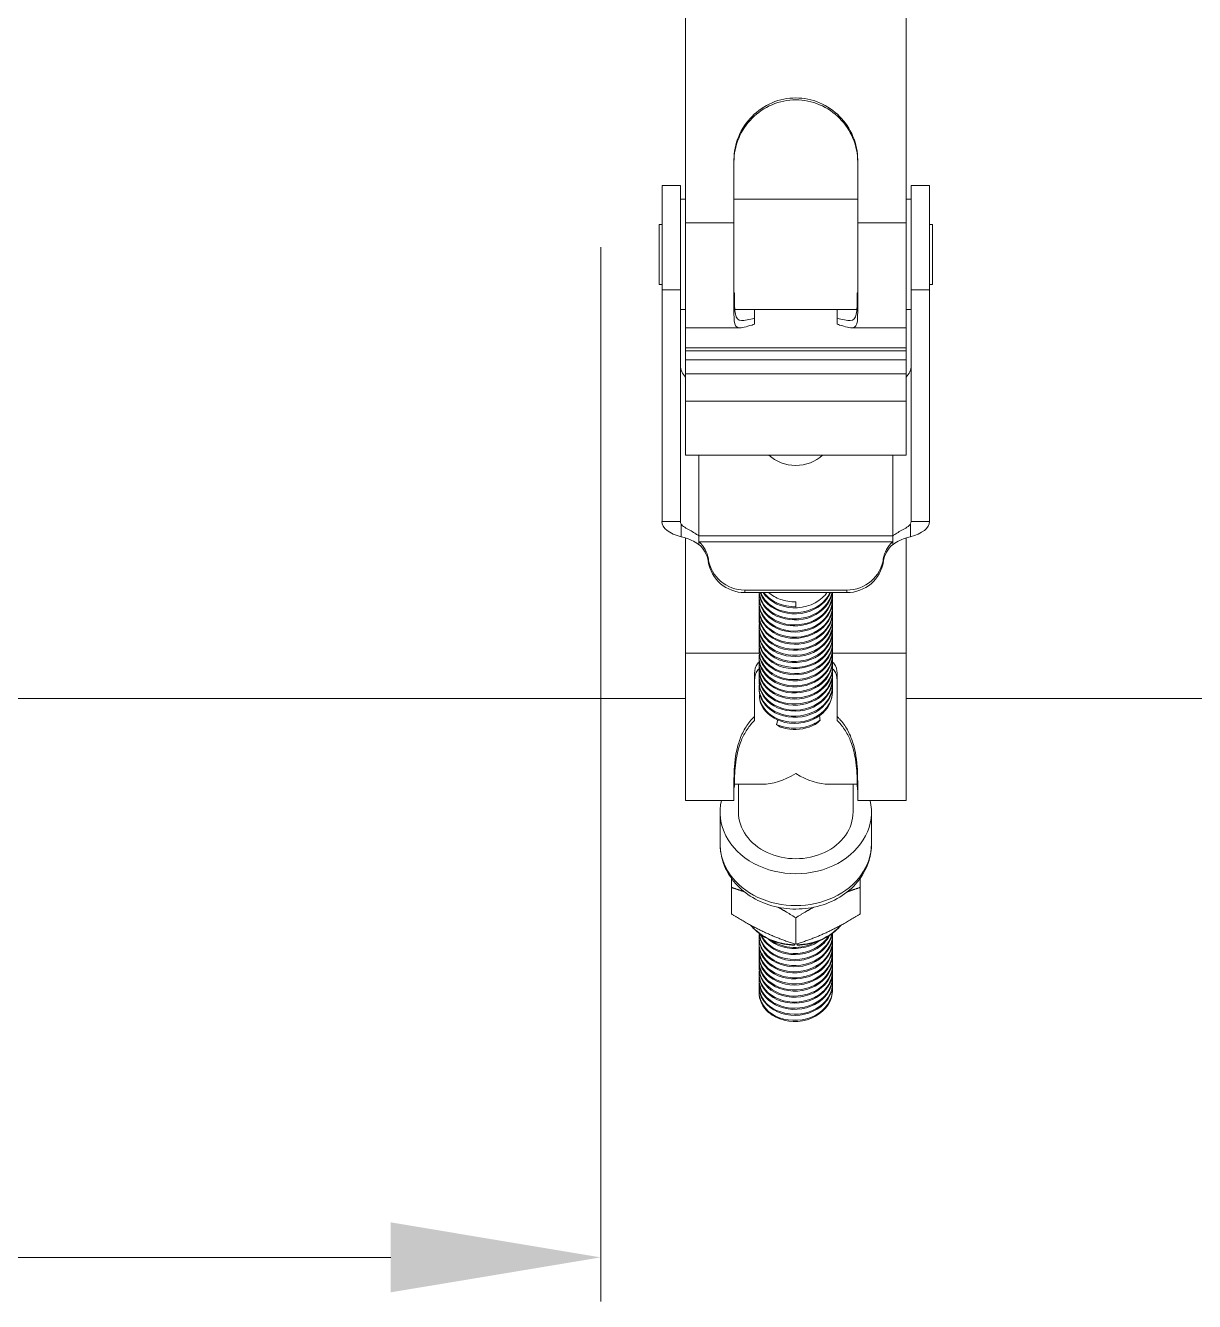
# Model space of a CAD drawing. Extents: x 0 to 216, y -4 to 280.
# Drawn here: x 52.08 to 65.33, y 126.32 to 140.78 of the extents above; entities that cross this region are included whole.
import ezdxf

# ---------------------------------------------------------------- set-up
doc = ezdxf.new("R2010")
doc.units = 0
doc.header["$LTSCALE"] = 10
doc.header["$MEASUREMENT"] = 0
for name, color, linetype, lineweight in [('CADdetails-1-ANNO', 41, 'CONTINUOUS', 5), ('CADdetails-3-FINE', 11, 'CONTINUOUS', 5), ('CADdetails-5-MEDIUM', 4, 'CONTINUOUS', 18)]:
    doc.layers.add(name, color=color, linetype=linetype, lineweight=lineweight)

msp = doc.modelspace()

# ---------------------------------------------------------------- linework, layer by layer
at = {"layer": 'CADdetails-1-ANNO'}
for p, q in [((58.597, 138.27), (58.597, 126.322)), ((56.217, 126.822), (44.809, 126.822))]:
    msp.add_line(p, q, dxfattribs=at)
msp.add_solid([(56.217, 127.219), (56.217, 126.426), (58.597, 126.822)], dxfattribs=at)
at = {"layer": 'CADdetails-3-FINE'}
for p, q in [((59.559, 138.548), (59.559, 141.115)), ((62.059, 141.115), (62.059, 138.548)), ((60.108, 138.548), (60.108, 139.262)), ((61.511, 139.262), (61.511, 138.548)), ((59.293, 138.97), (59.293, 137.787)), ((59.293, 138.97), (59.501, 138.97)), ((59.501, 137.787), (59.501, 138.97)), ((62.118, 138.97), (62.118, 137.787)), ((62.118, 138.97), (62.326, 138.97)), ((62.326, 137.787), (62.326, 138.97)), ((59.501, 138.815), (59.559, 138.815)), ((60.108, 138.815), (61.511, 138.815)), ((62.059, 138.815), (62.118, 138.815)), ((60.108, 138.548), (59.559, 138.548)), ((59.559, 138.548), (59.559, 137.357)), ((60.108, 138.548), (60.108, 137.654)), ((62.059, 138.548), (61.511, 138.548)), ((61.511, 137.654), (61.511, 138.548)), ((62.059, 137.357), (62.059, 138.548)), ((59.259, 137.85), (59.259, 138.53)), ((59.259, 138.53), (59.293, 138.53)), ((62.326, 138.53), (62.359, 138.53)), ((62.359, 137.85), (62.359, 138.53)), ((59.259, 137.85), (59.293, 137.85)), ((62.326, 137.85), (62.359, 137.85)), ((59.293, 137.787), (59.501, 137.787)), ((59.293, 135.162), (59.293, 137.787)), ((59.501, 137.787), (59.501, 135.162)), ((60.108, 137.754), (60.113, 137.754)), ((61.506, 137.754), (61.511, 137.754)), ((62.118, 137.787), (62.326, 137.787)), ((62.118, 135.162), (62.118, 137.787)), ((62.326, 137.787), (62.326, 135.162)), ((59.501, 137.565), (59.559, 137.565)), ((60.117, 137.565), (61.502, 137.565)), ((60.341, 137.467), (60.341, 137.565)), ((61.278, 137.565), (61.278, 137.467)), ((62.059, 137.565), (62.118, 137.565)), ((60.341, 137.398), (60.341, 137.467)), ((61.278, 137.467), (61.278, 137.398)), ((59.559, 137.357), (59.559, 137.132)), ((59.559, 137.357), (60.174, 137.357)), ((61.445, 137.357), (62.059, 137.357)), ((62.059, 137.132), (62.059, 137.357)), ((59.559, 137.132), (59.559, 137.097)), ((59.559, 137.132), (62.059, 137.132)), ((59.559, 136.993), (59.559, 137.097)), ((59.559, 137.097), (62.059, 137.097)), ((62.059, 137.097), (62.059, 137.132)), ((62.059, 137.097), (62.059, 136.993)), ((59.559, 136.837), (59.559, 136.993)), ((59.559, 136.993), (62.059, 136.993)), ((62.059, 136.993), (62.059, 136.837)), ((59.559, 136.527), (59.559, 136.837)), ((59.559, 136.837), (62.059, 136.837)), ((62.059, 136.837), (62.059, 136.527)), ((59.559, 136.527), (59.559, 135.915)), ((59.559, 136.527), (62.059, 136.527)), ((62.059, 135.915), (62.059, 136.527)), ((59.559, 135.915), (62.059, 135.915)), ((59.709, 135.915), (59.709, 135.001)), ((61.909, 135.001), (61.909, 135.915)), ((59.501, 135.162), (59.293, 135.162)), ((59.511, 134.989), (59.511, 135.132)), ((62.108, 134.989), (62.108, 135.132)), ((62.326, 135.162), (62.118, 135.162)), ((59.559, 134.975), (59.559, 133.669)), ((61.909, 135.001), (59.709, 135.001)), ((59.709, 135.001), (59.709, 134.902)), ((61.908, 134.931), (59.711, 134.931)), ((59.711, 134.931), (59.711, 134.901)), ((61.908, 134.901), (61.908, 134.931)), ((61.909, 134.902), (61.909, 135.001)), ((62.059, 133.669), (62.059, 134.975)), ((59.818, 134.74), (59.818, 134.71)), ((61.801, 134.71), (61.801, 134.74)), ((60.23, 134.356), (60.23, 134.386)), ((61.389, 134.386), (60.23, 134.386)), ((60.23, 134.356), (61.389, 134.356)), ((61.226, 134.347), (61.226, 134.334)), ((61.389, 134.386), (61.389, 134.356)), ((60.393, 134.312), (60.393, 134.3)), ((60.393, 134.243), (60.393, 134.231)), ((60.809, 134.253), (60.809, 134.197)), ((61.226, 134.278), (61.226, 134.265)), ((61.226, 134.209), (61.226, 134.196)), ((60.393, 134.175), (60.393, 134.162)), ((60.393, 134.106), (60.393, 134.093)), ((61.226, 134.14), (61.226, 134.127)), ((61.226, 134.071), (61.226, 134.058)), ((60.393, 134.037), (60.393, 134.024)), ((60.393, 133.968), (60.393, 133.955)), ((61.226, 134.002), (61.226, 133.989)), ((61.226, 133.933), (61.226, 133.92)), ((60.393, 133.899), (60.393, 133.886)), ((60.393, 133.83), (60.393, 133.817)), ((61.226, 133.864), (61.226, 133.851)), ((61.226, 133.795), (61.226, 133.782)), ((59.559, 133.669), (59.559, 132.002)), ((59.559, 133.669), (60.393, 133.669)), ((60.393, 133.761), (60.393, 133.748)), ((60.393, 133.692), (60.393, 133.679)), ((61.226, 133.726), (61.226, 133.714)), ((61.226, 133.669), (62.059, 133.669)), ((61.226, 133.657), (61.226, 133.645)), ((62.059, 132.002), (62.059, 133.669)), ((60.385, 133.485), (60.393, 133.485)), ((60.393, 133.623), (60.393, 133.61)), ((60.393, 133.554), (60.393, 133.541)), ((60.393, 133.485), (60.393, 133.472)), ((61.225, 133.485), (61.234, 133.485)), ((61.226, 133.588), (61.226, 133.576)), ((61.226, 133.519), (61.226, 133.507)), ((60.341, 133.442), (60.341, 132.953)), ((60.393, 133.416), (60.393, 133.403)), ((60.393, 133.347), (60.393, 133.334)), ((61.226, 133.45), (61.226, 133.438)), ((61.226, 133.382), (61.226, 133.369)), ((61.278, 132.953), (61.278, 133.442)), ((60.393, 133.278), (60.393, 133.265)), ((61.226, 133.313), (61.226, 133.3)), ((61.226, 133.244), (61.226, 133.231)), ((60.341, 132.907), (60.341, 132.953)), ((61.278, 132.953), (61.278, 132.907)), ((60.113, 132.185), (60.433, 132.185)), ((60.159, 131.87), (60.159, 132.185)), ((61.186, 132.185), (61.506, 132.185)), ((61.459, 131.87), (61.459, 132.185)), ((60.108, 132.114), (60.108, 132.002)), ((61.511, 132.002), (61.511, 132.114)), ((59.559, 132.002), (60.108, 132.002)), ((61.511, 132.002), (62.059, 132.002)), ((59.951, 131.508), (59.951, 131.87)), ((61.668, 131.508), (61.668, 131.87)), ((60.081, 130.714), (60.081, 131.014)), ((61.538, 130.714), (61.538, 131.014)), ((60.809, 130.671), (60.809, 130.371)), ((60.393, 130.451), (60.393, 130.438)), ((61.226, 130.485), (61.226, 130.473)), ((60.393, 130.382), (60.393, 130.369)), ((60.393, 130.313), (60.393, 130.3)), ((60.793, 130.366), (60.793, 130.376)), ((60.793, 130.36), (60.793, 130.366)), ((60.826, 130.376), (60.826, 130.366)), ((60.826, 130.366), (60.826, 130.36)), ((61.226, 130.416), (61.226, 130.404)), ((61.226, 130.347), (61.226, 130.335)), ((60.393, 130.244), (60.393, 130.231)), ((60.393, 130.175), (60.393, 130.162)), ((61.226, 130.278), (61.226, 130.266)), ((61.226, 130.21), (61.226, 130.197)), ((60.393, 130.106), (60.393, 130.093)), ((60.393, 130.037), (60.393, 130.024)), ((61.226, 130.141), (61.226, 130.128)), ((61.226, 130.072), (61.226, 130.059)), ((60.393, 129.968), (60.393, 129.955)), ((60.393, 129.899), (60.393, 129.886)), ((61.226, 130.003), (61.226, 129.99)), ((61.226, 129.934), (61.226, 129.921)), ((61.226, 129.865), (61.226, 129.852)), ((60.393, 129.83), (60.393, 129.826))]:
    msp.add_line(p, q, dxfattribs=at)
for centre, major_axis, ratio, start_param, end_param in [((60.809, 137.653), (0, -0.827), 0.848049, 4.590081, 4.711315), ((60.809, 137.653), (0, -0.827), 0.848049, 1.57187, 1.693104), ((60.809, 137.654), (0.702, 0), 0.451237, 3.141593, 3.142667), ((60.809, 137.654), (0.702, 0), 0.451237, 6.282111, 6.283185), ((59.709, 136.93), (-0.208, 0), 0.905755, 0, 0.766994), ((61.909, 136.93), (-0.208, 0), 0.905755, 2.374599, 3.141593), ((60.809, 136.168), (-0.417, 0), 0.888542, 0.75292, 2.388672), ((59.709, 135.162), (-0.417, 0), 0.47219, 0, 1.074696), ((59.709, 135.162), (-0.208, 0), 0.47219, 0, 0.311092), ((61.909, 135.162), (0.208, 0), 0.47219, 5.972094, 6.283185), ((61.909, 135.162), (0.417, 0), 0.47219, 5.20849, 6.283185), ((59.511, 134.696), (0.31, 0), 0.989835, 0.142686, 0.870732), ((62.108, 134.696), (-0.31, 0), 0.989835, 5.412454, 6.1405), ((59.511, 134.666), (0.31, 0), 0.989835, 0.142686, 0.870732), ((62.108, 134.666), (-0.31, 0), 0.989835, 5.412454, 6.1405), ((60.23, 134.798), (-0.417, 0), 0.989835, 0.142686, 1.570796), ((60.23, 134.769), (-0.417, 0), 0.989835, 0.142686, 1.570796), ((61.389, 134.798), (0.417, 0), 0.989835, 4.712389, 6.1405), ((61.389, 134.769), (0.417, 0), 0.989835, 4.712389, 6.1405), ((60.809, 132.835), (-0.578, -0.578), 0.516176, 0.476505, 1.094292), ((60.809, 132.835), (0.578, -0.578), 0.516176, 5.188894, 5.806681), ((60.809, 132.114), (-0.702, 0), 0.515922, 6.160877, 6.282111), ((60.809, 132.114), (-0.702, 0), 0.515922, 3.142667, 3.263901), ((60.809, 131.87), (-0.858, 0), 0.815162, 6.093311, 9.614652), ((60.809, 131.87), (-0.65, 0), 0.815162, 0, 3.141593), ((60.809, 131.508), (-0.858, 0), 0.815162, 0, 3.141593), ((60.809, 130.864), (-0.611, 0), 0.815162, 0.600049, 1.543495), ((60.809, 130.864), (-0.611, 0), 0.815162, 1.598098, 2.541544), ((60.809, 129.826), (-0.417, 0), 0.815162, 0, 0.741416)]:
    msp.add_ellipse(centre, major_axis=major_axis, ratio=ratio, start_param=start_param, end_param=end_param, dxfattribs=at)
for points, knots in [([(60.108, 139.262), (60.108, 139.348), (60.126, 139.441), (60.197, 139.612), (60.251, 139.691), (60.376, 139.817), (60.454, 139.872), (60.627, 139.945), (60.721, 139.963), (60.809, 139.963), (60.898, 139.963), (60.992, 139.945), (61.165, 139.872), (61.243, 139.817), (61.368, 139.691), (61.422, 139.612), (61.493, 139.441), (61.511, 139.348), (61.511, 139.262)], [2.42315, 2.42315, 2.42315, 2.42315, 2.625662, 2.625662, 2.828174, 2.828174, 3.030199, 3.030199, 3.232224, 3.232224, 3.232224, 3.434249, 3.434249, 3.636273, 3.636273, 3.838785, 3.838785, 4.041298, 4.041298, 4.041298, 4.041298]), ([(61.511, 139.24), (61.511, 139.326), (61.493, 139.419), (61.422, 139.591), (61.368, 139.67), (61.243, 139.795), (61.165, 139.85), (60.992, 139.923), (60.898, 139.941), (60.809, 139.941), (60.721, 139.941), (60.627, 139.923), (60.454, 139.85), (60.376, 139.795), (60.251, 139.67), (60.197, 139.591), (60.126, 139.419), (60.108, 139.326), (60.108, 139.24)], [-0.808914, -0.808914, -0.808914, -0.808914, -0.606453, -0.606453, -0.403991, -0.403991, -0.201996, -0.201996, 0, 0, 0, 0.201996, 0.201996, 0.403991, 0.403991, 0.606453, 0.606453, 0.808914, 0.808914, 0.808914, 0.808914]), ([(60.113, 137.754), (60.113, 137.738), (60.113, 137.723), (60.113, 137.628), (60.114, 137.559), (60.134, 137.466), (60.154, 137.443), (60.209, 137.439), (60.231, 137.441), (60.283, 137.452), (60.311, 137.459), (60.341, 137.467)], [-2.1409178, -2.1409178, -2.1409178, -2.1409178, -2.096854, -2.096854, -1.8598421, -1.8598421, -1.6228302, -1.6228302, -1.5211002, -1.5211002, -1.4270191, -1.4270191, -1.4270191, -1.4270191]), ([(61.278, 137.467), (61.308, 137.459), (61.336, 137.452), (61.388, 137.441), (61.41, 137.439), (61.465, 137.443), (61.485, 137.466), (61.505, 137.559), (61.506, 137.628), (61.506, 137.708), (61.506, 137.723), (61.506, 137.738), (61.506, 137.754)], [-0.669835, -0.669835, -0.669835, -0.669835, -0.5757538, -0.5757538, -0.4740238, -0.4740238, -0.2370119, -0.2370119, 0, 0, 0, 0.0440638, 0.0440638, 0.0440638, 0.0440638]), ([(60.341, 137.398), (60.332, 137.395), (60.322, 137.392), (60.281, 137.38), (60.25, 137.37), (60.2, 137.358), (60.18, 137.356), (60.13, 137.36), (60.117, 137.387), (60.107, 137.49), (60.108, 137.567), (60.108, 137.654)], [-0.7702049, -0.7702049, -0.7702049, -0.7702049, -0.7400241, -0.7400241, -0.6310633, -0.6310633, -0.5221024, -0.5221024, -0.2610512, -0.2610512, 0, 0, 0, 0]), ([(61.511, 137.654), (61.511, 137.567), (61.512, 137.49), (61.502, 137.387), (61.489, 137.36), (61.439, 137.356), (61.419, 137.358), (61.369, 137.37), (61.338, 137.38), (61.297, 137.392), (61.287, 137.395), (61.278, 137.398)], [-2.2971873, -2.2971873, -2.2971873, -2.2971873, -2.0361361, -2.0361361, -1.7750849, -1.7750849, -1.6661241, -1.6661241, -1.5571632, -1.5571632, -1.5269824, -1.5269824, -1.5269824, -1.5269824]), ([(59.511, 135.132), (59.513, 135.129), (59.515, 135.127), (59.528, 135.112), (59.545, 135.1), (59.58, 135.078), (59.603, 135.066), (59.64, 135.045), (59.659, 135.034), (59.688, 135.015), (59.699, 135.008), (59.709, 135.001)], [0.0476599, 0.0476599, 0.0476599, 0.0476599, 0.0607163, 0.0607163, 0.1214326, 0.1214326, 0.1745307, 0.1745307, 0.2205418, 0.2205418, 0.2492955, 0.2492955, 0.2492955, 0.2492955]), ([(61.909, 135.001), (61.92, 135.008), (61.931, 135.015), (61.96, 135.034), (61.979, 135.045), (62.016, 135.066), (62.039, 135.078), (62.074, 135.1), (62.091, 135.112), (62.104, 135.127), (62.106, 135.129), (62.108, 135.132)], [0.6533186, 0.6533186, 0.6533186, 0.6533186, 0.6820722, 0.6820722, 0.7280834, 0.7280834, 0.7811815, 0.7811815, 0.8418978, 0.8418978, 0.8549542, 0.8549542, 0.8549542, 0.8549542]), ([(59.709, 134.902), (59.709, 134.903), (59.708, 134.903), (59.683, 134.921), (59.656, 134.936), (59.603, 134.961), (59.572, 134.972), (59.532, 134.984), (59.521, 134.987), (59.511, 134.989)], [0.8994188, 0.8994188, 0.8994188, 0.8994188, 0.9015401, 0.9015401, 0.9671188, 0.9671188, 1.0365069, 1.0365069, 1.0613223, 1.0613223, 1.0613223, 1.0613223]), ([(62.108, 134.989), (62.098, 134.987), (62.087, 134.984), (62.047, 134.972), (62.016, 134.961), (61.963, 134.936), (61.936, 134.921), (61.911, 134.903), (61.91, 134.903), (61.909, 134.902)], [0.3430627, 0.3430627, 0.3430627, 0.3430627, 0.3678781, 0.3678781, 0.4372662, 0.4372662, 0.502845, 0.502845, 0.5049663, 0.5049663, 0.5049663, 0.5049663]), ([(61.226, 134.356), (61.229, 134.241), (61.16, 134.125), (61.048, 134.058), (60.932, 133.988), (60.775, 133.972), (60.646, 134.013), (60.516, 134.054), (60.419, 134.152), (60.398, 134.262), (60.393, 134.288), (60.392, 134.314), (60.395, 134.34)], [-422.570809, -422.570809, -422.570809, -422.570809, -421.582144, -421.582144, -421.582144, -420.569556, -420.569556, -420.569556, -419.55705, -419.55705, -419.55705, -419.317074, -419.317074, -419.317074, -419.317074]), ([(61.22, 134.356), (61.196, 134.241), (61.1, 134.138), (60.973, 134.091), (60.843, 134.042), (60.686, 134.052), (60.571, 134.114), (60.47, 134.168), (60.404, 134.26), (60.394, 134.356)], [-428.65652, -428.65652, -428.65652, -428.65652, -427.659403, -427.659403, -427.659403, -426.646319, -426.646319, -426.646319, -425.762412, -425.762412, -425.762412, -425.762412]), ([(60.394, 134.356), (60.398, 134.277), (60.439, 134.198), (60.51, 134.141), (60.607, 134.063), (60.757, 134.029), (60.894, 134.055), (61.03, 134.082), (61.149, 134.168), (61.199, 134.278), (61.21, 134.304), (61.218, 134.33), (61.222, 134.356)], [419.440233, 419.440233, 419.440233, 419.440233, 420.170665, 420.170665, 420.170665, 421.176409, 421.176409, 421.176409, 422.181199, 422.181199, 422.181199, 422.41024, 422.41024, 422.41024, 422.41024]), ([(60.407, 134.356), (60.418, 134.322), (60.436, 134.288), (60.46, 134.259), (60.537, 134.166), (60.677, 134.109), (60.818, 134.115), (60.959, 134.122), (61.095, 134.19), (61.167, 134.292), (61.182, 134.312), (61.193, 134.334), (61.202, 134.356)], [425.935895, 425.935895, 425.935895, 425.935895, 426.262904, 426.262904, 426.262904, 427.277401, 427.277401, 427.277401, 428.289226, 428.289226, 428.289226, 428.491038, 428.491038, 428.491038, 428.491038]), ([(61.197, 134.356), (61.146, 134.248), (61.028, 134.163), (60.892, 134.137), (60.754, 134.11), (60.603, 134.146), (60.507, 134.225), (60.462, 134.262), (60.43, 134.308), (60.411, 134.356)], [-434.735375, -434.735375, -434.735375, -434.735375, -433.739662, -433.739662, -433.739662, -432.726075, -432.726075, -432.726075, -432.259526, -432.259526, -432.259526, -432.259526]), ([(60.439, 134.356), (60.496, 134.271), (60.603, 134.206), (60.724, 134.189), (60.862, 134.169), (61.013, 134.211), (61.11, 134.297), (61.13, 134.315), (61.148, 134.335), (61.163, 134.356)], [432.444505, 432.444505, 432.444505, 432.444505, 433.333003, 433.333003, 433.333003, 434.345945, 434.345945, 434.345945, 434.556641, 434.556641, 434.556641, 434.556641]), ([(60.809, 134.197), (60.669, 134.193), (60.53, 134.252), (60.456, 134.346), (60.453, 134.349), (60.45, 134.353), (60.448, 134.356)], [-439.822972, -439.822972, -439.822972, -439.822972, -438.808873, -438.808873, -438.808873, -438.772201, -438.772201, -438.772201, -438.772201]), ([(60.501, 134.357), (60.538, 134.324), (60.583, 134.298), (60.634, 134.28), (60.689, 134.261), (60.749, 134.251), (60.809, 134.253)], [438.9852243, 438.9852243, 438.9852243, 438.9852243, 439.3885531, 439.3885531, 439.3885531, 439.8229715, 439.8229715, 439.8229715, 439.8229715]), ([(61.224, 134.237), (61.23, 134.165), (61.211, 134.091), (61.167, 134.028), (61.094, 133.926), (60.957, 133.858), (60.817, 133.852), (60.676, 133.847), (60.537, 133.903), (60.46, 133.996), (60.41, 134.056), (60.388, 134.13), (60.395, 134.203)], [-410.058013, -410.058013, -410.058013, -410.058013, -409.436436, -409.436436, -409.436436, -408.424815, -408.424815, -408.424815, -407.413273, -407.413273, -407.413273, -406.750704, -406.750704, -406.750704, -406.750704]), ([(61.224, 134.306), (61.233, 134.209), (61.193, 134.109), (61.113, 134.037), (61.017, 133.95), (60.867, 133.907), (60.729, 133.925), (60.591, 133.944), (60.47, 134.023), (60.42, 134.126), (60.398, 134.172), (60.39, 134.222), (60.395, 134.271)], [-416.341198, -416.341198, -416.341198, -416.341198, -415.507838, -415.507838, -415.507838, -414.495737, -414.495737, -414.495737, -413.483717, -413.483717, -413.483717, -413.033889, -413.033889, -413.033889, -413.033889]), ([(60.393, 134.3), (60.393, 134.191), (60.467, 134.084), (60.582, 134.026), (60.7, 133.967), (60.858, 133.962), (60.985, 134.014), (61.113, 134.066), (61.206, 134.173), (61.223, 134.291), (61.225, 134.305), (61.226, 134.32), (61.226, 134.334)], [413.119434, 413.119434, 413.119434, 413.119434, 414.113111, 414.113111, 414.113111, 415.125727, 415.125727, 415.125727, 416.137059, 416.137059, 416.137059, 416.261027, 416.261027, 416.261027, 416.261027]), ([(60.393, 134.231), (60.393, 134.215), (60.394, 134.199), (60.397, 134.183), (60.418, 134.072), (60.516, 133.972), (60.647, 133.931), (60.778, 133.889), (60.937, 133.908), (61.052, 133.979), (61.159, 134.045), (61.225, 134.154), (61.226, 134.265)], [406.836249, 406.836249, 406.836249, 406.836249, 406.980875, 406.980875, 406.980875, 408.007191, 408.007191, 408.007191, 409.02874, 409.02874, 409.02874, 409.977841, 409.977841, 409.977841, 409.977841]), ([(61.224, 134.168), (61.229, 134.121), (61.222, 134.073), (61.204, 134.027), (61.159, 133.915), (61.042, 133.825), (60.906, 133.795), (60.769, 133.765), (60.617, 133.796), (60.517, 133.872), (60.43, 133.939), (60.385, 134.038), (60.395, 134.134)], [-403.774828, -403.774828, -403.774828, -403.774828, -403.367892, -403.367892, -403.367892, -402.356742, -402.356742, -402.356742, -401.34567, -401.34567, -401.34567, -400.467518, -400.467518, -400.467518, -400.467518]), ([(61.224, 134.099), (61.227, 134.077), (61.227, 134.055), (61.224, 134.033), (61.208, 133.915), (61.117, 133.807), (60.991, 133.753), (60.865, 133.7), (60.707, 133.703), (60.588, 133.76), (60.469, 133.817), (60.393, 133.926), (60.393, 134.036), (60.393, 134.046), (60.393, 134.055), (60.394, 134.065)], [-397.491643, -397.491643, -397.491643, -397.491643, -397.302157, -397.302157, -397.302157, -396.291471, -396.291471, -396.291471, -395.280861, -395.280861, -395.280861, -394.270328, -394.270328, -394.270328, -394.184333, -394.184333, -394.184333, -394.184333]), ([(60.393, 134.024), (60.394, 133.93), (60.447, 133.837), (60.537, 133.776), (60.643, 133.705), (60.798, 133.682), (60.932, 133.72), (61.067, 133.757), (61.176, 133.854), (61.212, 133.968), (61.221, 133.998), (61.226, 134.028), (61.226, 134.058)], [387.986693, 387.986693, 387.986693, 387.986693, 388.844332, 388.844332, 388.844332, 389.856663, 389.856663, 389.856663, 390.868353, 390.868353, 390.868353, 391.128285, 391.128285, 391.128285, 391.128285]), ([(60.394, 134.162), (60.394, 134.118), (60.404, 134.074), (60.426, 134.034), (60.48, 133.933), (60.603, 133.857), (60.741, 133.842), (60.879, 133.827), (61.026, 133.873), (61.12, 133.961), (61.187, 134.026), (61.225, 134.111), (61.225, 134.196)], [400.553063, 400.553063, 400.553063, 400.553063, 400.952962, 400.952962, 400.952962, 401.958495, 401.958495, 401.958495, 402.963551, 402.963551, 402.963551, 403.694656, 403.694656, 403.694656, 403.694656]), ([(60.394, 134.093), (60.394, 134.023), (60.422, 133.953), (60.475, 133.897), (60.559, 133.809), (60.702, 133.76), (60.842, 133.772), (60.981, 133.785), (61.113, 133.859), (61.178, 133.963), (61.209, 134.014), (61.225, 134.071), (61.225, 134.127)], [394.269878, 394.269878, 394.269878, 394.269878, 394.908963, 394.908963, 394.908963, 395.917649, 395.917649, 395.917649, 396.925775, 396.925775, 396.925775, 397.411471, 397.411471, 397.411471, 397.411471]), ([(61.224, 133.961), (61.232, 133.873), (61.2, 133.783), (61.135, 133.713), (61.047, 133.62), (60.901, 133.568), (60.762, 133.577), (60.622, 133.587), (60.494, 133.658), (60.434, 133.757), (60.402, 133.809), (60.389, 133.869), (60.395, 133.927)], [-384.925272, -384.925272, -384.925272, -384.925272, -384.169143, -384.169143, -384.169143, -383.159434, -383.159434, -383.159434, -382.149799, -382.149799, -382.149799, -381.617963, -381.617963, -381.617963, -381.617963]), ([(61.225, 134.03), (61.235, 133.916), (61.175, 133.799), (61.069, 133.726), (60.959, 133.652), (60.803, 133.627), (60.671, 133.661), (60.539, 133.695), (60.434, 133.787), (60.403, 133.895), (60.394, 133.928), (60.391, 133.962), (60.395, 133.996)], [-391.208457, -391.208457, -391.208457, -391.208457, -390.228953, -390.228953, -390.228953, -389.218798, -389.218798, -389.218798, -388.208718, -388.208718, -388.208718, -387.901148, -387.901148, -387.901148, -387.901148]), ([(60.393, 133.955), (60.393, 133.951), (60.393, 133.947), (60.393, 133.943), (60.398, 133.832), (60.48, 133.725), (60.603, 133.671), (60.726, 133.618), (60.885, 133.62), (61.009, 133.679), (61.133, 133.738), (61.217, 133.851), (61.225, 133.969), (61.226, 133.976), (61.226, 133.983), (61.226, 133.989)], [381.703507, 381.703507, 381.703507, 381.703507, 381.738804, 381.738804, 381.738804, 382.756039, 382.756039, 382.756039, 383.77253, 383.77253, 383.77253, 384.788291, 384.788291, 384.788291, 384.8451, 384.8451, 384.8451, 384.8451]), ([(60.393, 133.886), (60.393, 133.864), (60.396, 133.842), (60.401, 133.821), (60.429, 133.711), (60.533, 133.616), (60.667, 133.58), (60.8, 133.544), (60.957, 133.569), (61.069, 133.644), (61.166, 133.711), (61.225, 133.815), (61.226, 133.92)], [375.420322, 375.420322, 375.420322, 375.420322, 375.618917, 375.618917, 375.618917, 376.640936, 376.640936, 376.640936, 377.66212, 377.66212, 377.66212, 378.561915, 378.561915, 378.561915, 378.561915]), ([(61.224, 133.823), (61.228, 133.788), (61.225, 133.753), (61.216, 133.718), (61.185, 133.603), (61.081, 133.503), (60.949, 133.462), (60.817, 133.42), (60.661, 133.437), (60.551, 133.504), (60.444, 133.57), (60.383, 133.681), (60.394, 133.789)], [-372.358901, -372.358901, -372.358901, -372.358901, -372.057455, -372.057455, -372.057455, -371.048617, -371.048617, -371.048617, -370.039849, -370.039849, -370.039849, -369.051592, -369.051592, -369.051592, -369.051592]), ([(61.224, 133.892), (61.23, 133.831), (61.217, 133.768), (61.185, 133.712), (61.124, 133.605), (60.995, 133.527), (60.856, 133.511), (60.717, 133.494), (60.571, 133.54), (60.484, 133.625), (60.418, 133.69), (60.387, 133.775), (60.395, 133.858)], [-378.642087, -378.642087, -378.642087, -378.642087, -378.111992, -378.111992, -378.111992, -377.102722, -377.102722, -377.102722, -376.093525, -376.093525, -376.093525, -375.334777, -375.334777, -375.334777, -375.334777]), ([(60.394, 133.817), (60.393, 133.777), (60.402, 133.738), (60.42, 133.701), (60.469, 133.598), (60.588, 133.519), (60.724, 133.499), (60.861, 133.48), (61.01, 133.521), (61.108, 133.606), (61.183, 133.671), (61.225, 133.761), (61.226, 133.852)], [369.137137, 369.137137, 369.137137, 369.137137, 369.498059, 369.498059, 369.498059, 370.501893, 370.501893, 370.501893, 371.505511, 371.505511, 371.505511, 372.278729, 372.278729, 372.278729, 372.278729]), ([(60.394, 133.748), (60.394, 133.681), (60.42, 133.613), (60.47, 133.558), (60.55, 133.469), (60.691, 133.417), (60.831, 133.427), (60.97, 133.436), (61.103, 133.507), (61.172, 133.61), (61.207, 133.662), (61.225, 133.722), (61.225, 133.782)], [362.853951, 362.853951, 362.853951, 362.853951, 363.470321, 363.470321, 363.470321, 364.475524, 364.475524, 364.475524, 365.48049, 365.48049, 365.48049, 365.995544, 365.995544, 365.995544, 365.995544]), ([(61.225, 133.685), (61.233, 133.587), (61.191, 133.486), (61.11, 133.414), (61.013, 133.328), (60.863, 133.286), (60.726, 133.305), (60.589, 133.324), (60.469, 133.404), (60.42, 133.507), (60.398, 133.552), (60.39, 133.602), (60.395, 133.651)], [-359.792531, -359.792531, -359.792531, -359.792531, -358.948036, -358.948036, -358.948036, -357.940105, -357.940105, -357.940105, -356.932242, -356.932242, -356.932242, -356.485221, -356.485221, -356.485221, -356.485221]), ([(61.225, 133.754), (61.226, 133.746), (61.226, 133.738), (61.226, 133.73), (61.228, 133.612), (61.153, 133.495), (61.035, 133.43), (60.917, 133.364), (60.76, 133.352), (60.634, 133.396), (60.507, 133.441), (60.414, 133.541), (60.396, 133.65), (60.392, 133.673), (60.392, 133.697), (60.395, 133.72)], [-366.075716, -366.075716, -366.075716, -366.075716, -366.005485, -366.005485, -366.005485, -364.99707, -364.99707, -364.99707, -363.988724, -363.988724, -363.988724, -362.980448, -362.980448, -362.980448, -362.768407, -362.768407, -362.768407, -362.768407]), ([(60.393, 133.679), (60.394, 133.585), (60.448, 133.491), (60.539, 133.43), (60.645, 133.36), (60.799, 133.338), (60.932, 133.375), (61.066, 133.412), (61.175, 133.508), (61.212, 133.622), (61.221, 133.652), (61.226, 133.682), (61.226, 133.713)], [356.570766, 356.570766, 356.570766, 356.570766, 357.433959, 357.433959, 357.433959, 358.440649, 358.440649, 358.440649, 359.447082, 359.447082, 359.447082, 359.712359, 359.712359, 359.712359, 359.712359]), ([(60.393, 133.61), (60.393, 133.6), (60.393, 133.59), (60.395, 133.58), (60.407, 133.47), (60.496, 133.367), (60.621, 133.319), (60.746, 133.271), (60.903, 133.279), (61.023, 133.342), (61.143, 133.404), (61.223, 133.518), (61.226, 133.636), (61.226, 133.639), (61.226, 133.642), (61.226, 133.645)], [350.287581, 350.287581, 350.287581, 350.287581, 350.379672, 350.379672, 350.379672, 351.38825, 351.38825, 351.38825, 352.396548, 352.396548, 352.396548, 353.40457, 353.40457, 353.40457, 353.429174, 353.429174, 353.429174, 353.429174]), ([(60.341, 133.442), (60.341, 133.482), (60.352, 133.52), (60.381, 133.557), (60.387, 133.563), (60.393, 133.569)], [0.6224465, 0.6224465, 0.6224465, 0.6224465, 0.7577351, 0.7577351, 0.7890202, 0.7890202, 0.7890202, 0.7890202]), ([(60.393, 133.493), (60.386, 133.487), (60.38, 133.481), (60.352, 133.443), (60.341, 133.404), (60.341, 133.362)], [1.6215364, 1.6215364, 1.6215364, 1.6215364, 1.6530837, 1.6530837, 1.7885935, 1.7885935, 1.7885935, 1.7885935]), ([(61.224, 133.547), (61.228, 133.504), (61.224, 133.461), (61.209, 133.42), (61.169, 133.307), (61.057, 133.213), (60.923, 133.178), (60.788, 133.144), (60.635, 133.169), (60.531, 133.242), (60.436, 133.308), (60.384, 133.412), (60.394, 133.513)], [-347.22616, -347.22616, -347.22616, -347.22616, -346.857324, -346.857324, -346.857324, -345.850198, -345.850198, -345.850198, -344.843139, -344.843139, -344.843139, -343.918851, -343.918851, -343.918851, -343.918851]), ([(61.224, 133.616), (61.23, 133.546), (61.212, 133.473), (61.169, 133.412), (61.099, 133.309), (60.964, 133.24), (60.824, 133.232), (60.684, 133.224), (60.544, 133.278), (60.465, 133.369), (60.412, 133.431), (60.388, 133.507), (60.395, 133.582)], [-353.509345, -353.509345, -353.509345, -353.509345, -352.901469, -352.901469, -352.901469, -351.893945, -351.893945, -351.893945, -350.886487, -350.886487, -350.886487, -350.202036, -350.202036, -350.202036, -350.202036]), ([(61.225, 133.479), (61.226, 133.464), (61.227, 133.449), (61.226, 133.434), (61.219, 133.316), (61.137, 133.204), (61.015, 133.144), (60.894, 133.084), (60.737, 133.078), (60.613, 133.128), (60.49, 133.178), (60.404, 133.282), (60.394, 133.392), (60.392, 133.409), (60.393, 133.427), (60.395, 133.444)], [-340.942975, -340.942975, -340.942975, -340.942975, -340.815554, -340.815554, -340.815554, -339.80882, -339.80882, -339.80882, -338.80215, -338.80215, -338.80215, -337.795545, -337.795545, -337.795545, -337.635665, -337.635665, -337.635665, -337.635665]), ([(60.394, 133.541), (60.393, 133.506), (60.4, 133.472), (60.414, 133.439), (60.458, 133.334), (60.573, 133.25), (60.709, 133.226), (60.846, 133.202), (60.998, 133.239), (61.099, 133.322), (61.179, 133.388), (61.225, 133.482), (61.226, 133.576)], [344.004396, 344.004396, 344.004396, 344.004396, 344.322132, 344.322132, 344.322132, 345.332462, 345.332462, 345.332462, 346.342492, 346.342492, 346.342492, 347.145988, 347.145988, 347.145988, 347.145988]), ([(60.394, 133.472), (60.394, 133.414), (60.413, 133.356), (60.451, 133.306), (60.522, 133.211), (60.658, 133.149), (60.799, 133.15), (60.939, 133.15), (61.079, 133.213), (61.157, 133.313), (61.202, 133.37), (61.225, 133.438), (61.225, 133.507)], [337.72121, 337.72121, 337.72121, 337.72121, 338.253642, 338.253642, 338.253642, 339.26585, 339.26585, 339.26585, 340.277736, 340.277736, 340.277736, 340.862803, 340.862803, 340.862803, 340.862803]), ([(61.226, 133.569), (61.233, 133.563), (61.238, 133.557), (61.267, 133.52), (61.278, 133.482), (61.278, 133.442)], [1.5426738, 1.5426738, 1.5426738, 1.5426738, 1.5733305, 1.5733305, 1.708619, 1.708619, 1.708619, 1.708619]), ([(61.278, 133.362), (61.278, 133.404), (61.267, 133.444), (61.238, 133.481), (61.232, 133.488), (61.226, 133.494)], [0.6997346, 0.6997346, 0.6997346, 0.6997346, 0.8370047, 0.8370047, 0.8671719, 0.8671719, 0.8671719, 0.8671719]), ([(61.224, 133.341), (61.231, 133.266), (61.21, 133.189), (61.162, 133.125), (61.087, 133.025), (60.95, 132.96), (60.81, 132.956), (60.67, 132.952), (60.533, 133.01), (60.458, 133.102), (60.409, 133.162), (60.388, 133.235), (60.395, 133.306)], [-328.376604, -328.376604, -328.376604, -328.376604, -327.732984, -327.732984, -327.732984, -326.727072, -326.727072, -326.727072, -325.721223, -325.721223, -325.721223, -325.069295, -325.069295, -325.069295, -325.069295]), ([(61.225, 133.41), (61.234, 133.306), (61.186, 133.199), (61.097, 133.127), (60.996, 133.044), (60.844, 133.008), (60.708, 133.032), (60.573, 133.056), (60.458, 133.139), (60.414, 133.244), (60.396, 133.286), (60.39, 133.331), (60.395, 133.375)], [-334.659789, -334.659789, -334.659789, -334.659789, -333.769763, -333.769763, -333.769763, -332.763477, -332.763477, -332.763477, -331.757253, -331.757253, -331.757253, -331.35248, -331.35248, -331.35248, -331.35248]), ([(60.393, 133.334), (60.394, 133.233), (60.456, 133.133), (60.559, 133.073), (60.672, 133.008), (60.829, 132.994), (60.961, 133.039), (61.092, 133.085), (61.193, 133.188), (61.219, 133.305), (61.224, 133.326), (61.226, 133.347), (61.226, 133.369)], [325.15484, 325.15484, 325.15484, 325.15484, 326.080751, 326.080751, 326.080751, 327.0971, 327.0971, 327.0971, 328.113084, 328.113084, 328.113084, 328.296432, 328.296432, 328.296432, 328.296432]), ([(60.394, 133.403), (60.394, 133.323), (60.432, 133.242), (60.501, 133.183), (60.595, 133.102), (60.745, 133.064), (60.884, 133.088), (61.022, 133.112), (61.145, 133.198), (61.197, 133.308), (61.216, 133.349), (61.225, 133.393), (61.225, 133.438)], [331.438025, 331.438025, 331.438025, 331.438025, 332.173441, 332.173441, 332.173441, 333.187654, 333.187654, 333.187654, 334.201523, 334.201523, 334.201523, 334.579618, 334.579618, 334.579618, 334.579618]), ([(60.393, 133.265), (60.393, 133.256), (60.393, 133.247), (60.394, 133.238), (60.406, 133.126), (60.495, 133.023), (60.622, 132.974), (60.748, 132.926), (60.907, 132.935), (61.028, 132.999), (61.148, 133.063), (61.226, 133.18), (61.226, 133.299), (61.226, 133.299), (61.226, 133.3), (61.226, 133.3)], [318.871654, 318.871654, 318.871654, 318.871654, 318.955772, 318.955772, 318.955772, 319.974781, 319.974781, 319.974781, 320.993399, 320.993399, 320.993399, 322.01163, 322.01163, 322.01163, 322.013247, 322.013247, 322.013247, 322.013247]), ([(60.4, 133.205), (60.399, 133.198), (60.399, 133.191), (60.397, 133.179), (60.397, 133.173), (60.396, 133.168), (60.396, 133.168), (60.396, 133.168)], [-0.03368239, -0.03368239, -0.03368239, -0.03368239, -0.01477729, -0.01477729, -0.00023567, -0.00023567, 0, 0, 0, 0]), ([(61.224, 133.272), (61.228, 133.226), (61.223, 133.179), (61.206, 133.135), (61.162, 133.023), (61.048, 132.932), (60.913, 132.9), (60.777, 132.868), (60.626, 132.896), (60.524, 132.971), (60.454, 133.022), (60.41, 133.093), (60.397, 133.168)], [-322.093419, -322.093419, -322.093419, -322.093419, -321.698437, -321.698437, -321.698437, -320.692893, -320.692893, -320.692893, -319.687409, -319.687409, -319.687409, -318.998443, -318.998443, -318.998443, -318.998443]), ([(60.424, 133.073), (60.471, 132.984), (60.568, 132.913), (60.685, 132.886), (60.82, 132.855), (60.976, 132.886), (61.083, 132.965), (61.173, 133.032), (61.225, 133.131), (61.226, 133.231)], [312.975358, 312.975358, 312.975358, 312.975358, 313.854721, 313.854721, 313.854721, 314.875745, 314.875745, 314.875745, 315.730062, 315.730062, 315.730062, 315.730062]), ([(60.108, 132.114), (60.108, 132.171), (60.107, 132.253), (60.117, 132.447), (60.13, 132.559), (60.18, 132.709), (60.2, 132.757), (60.25, 132.847), (60.281, 132.889), (60.322, 132.934), (60.332, 132.943), (60.341, 132.953)], [0, 0, 0, 0, 0.2610512, 0.2610512, 0.5221024, 0.5221024, 0.6310633, 0.6310633, 0.7400241, 0.7400241, 0.7702049, 0.7702049, 0.7702049, 0.7702049]), ([(60.341, 132.907), (60.311, 132.878), (60.283, 132.844), (60.231, 132.766), (60.209, 132.723), (60.154, 132.589), (60.134, 132.488), (60.114, 132.312), (60.113, 132.238), (60.113, 132.176), (60.113, 132.167), (60.113, 132.159)], [1.4270191, 1.4270191, 1.4270191, 1.4270191, 1.5211002, 1.5211002, 1.6228302, 1.6228302, 1.8598421, 1.8598421, 2.096854, 2.096854, 2.1409178, 2.1409178, 2.1409178, 2.1409178]), ([(60.605, 132.912), (60.604, 132.909), (60.603, 132.906), (60.599, 132.89), (60.595, 132.877), (60.589, 132.863), (60.589, 132.863), (60.589, 132.863)], [-0.03952569, -0.03952569, -0.03952569, -0.03952569, -0.03275502, -0.03275502, -0.00018908, -0.00018908, 0, 0, 0, 0]), ([(61.084, 132.911), (61.062, 132.893), (61.037, 132.878), (61.01, 132.865), (60.887, 132.807), (60.731, 132.803), (60.608, 132.854), (60.602, 132.857), (60.595, 132.86), (60.589, 132.863)], [-314.881365, -314.881365, -314.881365, -314.881365, -314.660893, -314.660893, -314.660893, -313.655768, -313.655768, -313.655768, -313.6006, -313.6006, -313.6006, -313.6006]), ([(61.085, 132.91), (61.082, 132.926), (61.08, 132.941), (61.079, 132.958), (61.079, 132.96), (61.079, 132.962)], [-0.08766861, -0.08766861, -0.08766861, -0.08766861, -0.05219968, -0.05219968, -0.04716901, -0.04716901, -0.04716901, -0.04716901]), ([(61.278, 132.953), (61.287, 132.943), (61.297, 132.934), (61.338, 132.889), (61.369, 132.847), (61.419, 132.757), (61.439, 132.709), (61.489, 132.559), (61.502, 132.447), (61.512, 132.253), (61.511, 132.171), (61.511, 132.114)], [1.5269824, 1.5269824, 1.5269824, 1.5269824, 1.5571632, 1.5571632, 1.6661241, 1.6661241, 1.7750849, 1.7750849, 2.0361361, 2.0361361, 2.2971873, 2.2971873, 2.2971873, 2.2971873]), ([(61.506, 132.159), (61.506, 132.167), (61.506, 132.176), (61.506, 132.186), (61.506, 132.238), (61.505, 132.312), (61.485, 132.488), (61.465, 132.589), (61.41, 132.723), (61.388, 132.766), (61.336, 132.844), (61.308, 132.878), (61.278, 132.907)], [-0.0440638, -0.0440638, -0.0440638, -0.0440638, 0, 0, 0, 0.2370119, 0.2370119, 0.4740238, 0.4740238, 0.5757538, 0.5757538, 0.669835, 0.669835, 0.669835, 0.669835]), ([(60.642, 132.83), (60.674, 132.819), (60.707, 132.812), (60.741, 132.808), (60.839, 132.797), (60.942, 132.817), (61.027, 132.862)], [307.4624428, 307.4624428, 307.4624428, 307.4624428, 307.710247, 307.710247, 307.710247, 308.4273262, 308.4273262, 308.4273262, 308.4273262]), ([(59.951, 131.508), (59.951, 131.432), (59.965, 131.356), (60.018, 131.212), (60.057, 131.144), (60.159, 131.019), (60.222, 130.963), (60.368, 130.869), (60.45, 130.833), (60.625, 130.782), (60.718, 130.77), (60.904, 130.77), (60.998, 130.783), (61.175, 130.835), (61.26, 130.873), (61.409, 130.972), (61.474, 131.032), (61.577, 131.167), (61.616, 131.241), (61.658, 131.38), (61.668, 131.444), (61.668, 131.508)], [3.141593, 3.141593, 3.141593, 3.141593, 3.430866, 3.430866, 3.727942, 3.727942, 4.042875, 4.042875, 4.374278, 4.374278, 4.714148, 4.714148, 5.056165, 5.056165, 5.395954, 5.395954, 5.726798, 5.726798, 6.039847, 6.039847, 6.283185, 6.283185, 6.283185, 6.283185]), ([(60.793, 130.36), (60.753, 130.361), (60.713, 130.365), (60.635, 130.38), (60.597, 130.39), (60.524, 130.417), (60.489, 130.434), (60.423, 130.472), (60.393, 130.494), (60.341, 130.539), (60.32, 130.561), (60.301, 130.585)], [1.5983758, 1.5983758, 1.5983758, 1.5983758, 1.7968204, 1.7968204, 1.995265, 1.995265, 2.1937096, 2.1937096, 2.3921542, 2.3921542, 2.5613145, 2.5613145, 2.5613145, 2.5613145]), ([(61.225, 130.445), (61.235, 130.335), (61.18, 130.221), (61.08, 130.148), (60.973, 130.07), (60.817, 130.041), (60.683, 130.072), (60.549, 130.103), (60.441, 130.193), (60.406, 130.301), (60.394, 130.336), (60.391, 130.373), (60.395, 130.41)], [-64.482821, -64.482821, -64.482821, -64.482821, -63.537743, -63.537743, -63.537743, -62.524109, -62.524109, -62.524109, -61.511145, -61.511145, -61.511145, -61.175512, -61.175512, -61.175512, -61.175512]), ([(61.226, 130.495), (61.226, 130.488), (61.226, 130.481), (61.226, 130.474), (61.221, 130.355), (61.139, 130.24), (61.016, 130.179), (60.894, 130.118), (60.734, 130.113), (60.61, 130.164), (60.486, 130.216), (60.401, 130.322), (60.393, 130.433), (60.392, 130.448), (60.393, 130.464), (60.395, 130.479)], [-70.714251, -70.714251, -70.714251, -70.714251, -70.653187, -70.653187, -70.653187, -69.634448, -69.634448, -69.634448, -68.616483, -68.616483, -68.616483, -67.599277, -67.599277, -67.599277, -67.458697, -67.458697, -67.458697, -67.458697]), ([(60.393, 130.438), (60.394, 130.342), (60.45, 130.246), (60.544, 130.186), (60.652, 130.117), (60.807, 130.097), (60.94, 130.136), (61.073, 130.176), (61.18, 130.274), (61.214, 130.388), (61.222, 130.416), (61.226, 130.444), (61.226, 130.472)], [61.261057, 61.261057, 61.261057, 61.261057, 62.140051, 62.140051, 62.140051, 63.15006, 63.15006, 63.15006, 64.159994, 64.159994, 64.159994, 64.402649, 64.402649, 64.402649, 64.402649]), ([(61.219, 130.49), (61.193, 130.372), (61.09, 130.268), (60.957, 130.223), (60.824, 130.179), (60.665, 130.194), (60.553, 130.262), (60.462, 130.317), (60.404, 130.404), (60.394, 130.495)], [-76.784909, -76.784909, -76.784909, -76.784909, -75.759024, -75.759024, -75.759024, -74.736186, -74.736186, -74.736186, -73.904599, -73.904599, -73.904599, -73.904599]), ([(60.394, 130.495), (60.398, 130.428), (60.427, 130.361), (60.479, 130.307), (60.564, 130.22), (60.709, 130.173), (60.848, 130.187), (60.988, 130.202), (61.118, 130.278), (61.181, 130.383), (61.202, 130.417), (61.215, 130.454), (61.221, 130.492)], [67.580149, 67.580149, 67.580149, 67.580149, 68.19899, 68.19899, 68.19899, 69.208555, 69.208555, 69.208555, 70.218046, 70.218046, 70.218046, 70.545016, 70.545016, 70.545016, 70.545016]), ([(60.41, 130.483), (60.416, 130.468), (60.422, 130.454), (60.43, 130.44), (60.489, 130.34), (60.615, 130.267), (60.754, 130.255), (60.893, 130.244), (61.04, 130.294), (61.129, 130.385), (61.155, 130.411), (61.176, 130.44), (61.191, 130.471)], [74.115235, 74.115235, 74.115235, 74.115235, 74.255284, 74.255284, 74.255284, 75.264412, 75.264412, 75.264412, 76.273468, 76.273468, 76.273468, 76.559985, 76.559985, 76.559985, 76.559985]), ([(61.181, 130.464), (61.122, 130.368), (61.009, 130.296), (60.883, 130.274), (60.746, 130.25), (60.598, 130.287), (60.503, 130.367), (60.466, 130.398), (60.437, 130.437), (60.418, 130.478)], [-82.780249, -82.780249, -82.780249, -82.780249, -81.859779, -81.859779, -81.859779, -80.855733, -80.855733, -80.855733, -80.456408, -80.456408, -80.456408, -80.456408]), ([(61.318, 130.585), (61.299, 130.561), (61.278, 130.539), (61.226, 130.494), (61.196, 130.472), (61.13, 130.434), (61.095, 130.417), (61.022, 130.39), (60.984, 130.38), (60.906, 130.365), (60.866, 130.361), (60.826, 130.36)], [0.5802781, 0.5802781, 0.5802781, 0.5802781, 0.7494385, 0.7494385, 0.9478831, 0.9478831, 1.1463277, 1.1463277, 1.3447723, 1.3447723, 1.5432169, 1.5432169, 1.5432169, 1.5432169]), ([(61.224, 130.307), (61.229, 130.248), (61.218, 130.189), (61.19, 130.135), (61.133, 130.027), (61.007, 129.947), (60.869, 129.927), (60.731, 129.907), (60.584, 129.948), (60.493, 130.031), (60.421, 130.096), (60.386, 130.186), (60.395, 130.272)], [-51.916451, -51.916451, -51.916451, -51.916451, -51.415296, -51.415296, -51.415296, -50.408785, -50.408785, -50.408785, -49.402778, -49.402778, -49.402778, -48.609141, -48.609141, -48.609141, -48.609141]), ([(61.224, 130.376), (61.232, 130.29), (61.202, 130.202), (61.14, 130.134), (61.055, 130.039), (60.911, 129.984), (60.771, 129.991), (60.631, 129.998), (60.501, 130.066), (60.438, 130.165), (60.403, 130.219), (60.389, 130.281), (60.395, 130.341)], [-58.199636, -58.199636, -58.199636, -58.199636, -57.465714, -57.465714, -57.465714, -56.455891, -56.455891, -56.455891, -55.446655, -55.446655, -55.446655, -54.892327, -54.892327, -54.892327, -54.892327]), ([(60.393, 130.369), (60.393, 130.359), (60.393, 130.349), (60.395, 130.34), (60.407, 130.229), (60.496, 130.127), (60.621, 130.078), (60.746, 130.03), (60.903, 130.038), (61.024, 130.101), (61.144, 130.164), (61.223, 130.278), (61.226, 130.397), (61.226, 130.399), (61.226, 130.401), (61.226, 130.404)], [54.977871, 54.977871, 54.977871, 54.977871, 55.067884, 55.067884, 55.067884, 56.078421, 56.078421, 56.078421, 57.088882, 57.088882, 57.088882, 58.099266, 58.099266, 58.099266, 58.119464, 58.119464, 58.119464, 58.119464]), ([(60.394, 130.3), (60.393, 130.266), (60.399, 130.233), (60.412, 130.2), (60.455, 130.095), (60.57, 130.01), (60.706, 129.986), (60.842, 129.961), (60.995, 129.997), (61.096, 130.079), (61.178, 130.146), (61.225, 130.24), (61.226, 130.335)], [48.694686, 48.694686, 48.694686, 48.694686, 49.003054, 49.003054, 49.003054, 50.014052, 50.014052, 50.014052, 51.024972, 51.024972, 51.024972, 51.836279, 51.836279, 51.836279, 51.836279]), ([(60.491, 130.435), (60.537, 130.393), (60.595, 130.359), (60.661, 130.341), (60.792, 130.304), (60.948, 130.326), (61.06, 130.398), (61.067, 130.403), (61.075, 130.408), (61.082, 130.413)], [80.808823, 80.808823, 80.808823, 80.808823, 81.317679, 81.317679, 81.317679, 82.326308, 82.326308, 82.326308, 82.393066, 82.393066, 82.393066, 82.393066]), ([(61.035, 130.396), (60.959, 130.355), (60.868, 130.332), (60.778, 130.335), (60.685, 130.339), (60.596, 130.369), (60.527, 130.418)], [-88.53623, -88.53623, -88.53623, -88.53623, -87.888848, -87.888848, -87.888848, -87.219483, -87.219483, -87.219483, -87.219483]), ([(61.224, 130.237), (61.227, 130.208), (61.226, 130.179), (61.22, 130.15), (61.197, 130.035), (61.099, 129.931), (60.971, 129.883), (60.842, 129.836), (60.687, 129.845), (60.572, 129.906), (60.455, 129.969), (60.385, 130.083), (60.394, 130.195), (60.394, 130.198), (60.394, 130.2), (60.394, 130.203)], [-45.633265, -45.633265, -45.633265, -45.633265, -45.383428, -45.383428, -45.383428, -44.379745, -44.379745, -44.379745, -43.376487, -43.376487, -43.376487, -42.351323, -42.351323, -42.351323, -42.325956, -42.325956, -42.325956, -42.325956]), ([(61.225, 130.169), (61.225, 130.162), (61.226, 130.155), (61.226, 130.148), (61.229, 130.029), (61.155, 129.911), (61.036, 129.845), (60.918, 129.778), (60.76, 129.766), (60.632, 129.811), (60.505, 129.856), (60.412, 129.957), (60.396, 130.068), (60.392, 130.09), (60.392, 130.112), (60.395, 130.134)], [-39.35008, -39.35008, -39.35008, -39.35008, -39.2917, -39.2917, -39.2917, -38.274937, -38.274937, -38.274937, -37.25963, -37.25963, -37.25963, -36.245721, -36.245721, -36.245721, -36.042771, -36.042771, -36.042771, -36.042771]), ([(60.394, 130.231), (60.394, 130.174), (60.412, 130.116), (60.449, 130.067), (60.519, 129.972), (60.654, 129.909), (60.795, 129.909), (60.935, 129.908), (61.076, 129.97), (61.155, 130.069), (61.201, 130.127), (61.225, 130.196), (61.225, 130.266)], [42.411501, 42.411501, 42.411501, 42.411501, 42.93543, 42.93543, 42.93543, 43.946897, 43.946897, 43.946897, 44.958285, 44.958285, 44.958285, 45.553093, 45.553093, 45.553093, 45.553093]), ([(60.394, 130.162), (60.394, 130.082), (60.432, 130.001), (60.501, 129.942), (60.595, 129.861), (60.745, 129.823), (60.883, 129.847), (61.022, 129.871), (61.144, 129.956), (61.196, 130.066), (61.216, 130.108), (61.225, 130.152), (61.225, 130.197)], [36.128316, 36.128316, 36.128316, 36.128316, 36.864965, 36.864965, 36.864965, 37.876908, 37.876908, 37.876908, 38.888772, 38.888772, 38.888772, 39.269908, 39.269908, 39.269908, 39.269908]), ([(61.224, 130.031), (61.23, 129.955), (61.209, 129.878), (61.161, 129.814), (61.085, 129.713), (60.944, 129.647), (60.803, 129.646), (60.661, 129.644), (60.524, 129.705), (60.451, 129.8), (60.407, 129.859), (60.388, 129.928), (60.395, 129.996)], [-26.783709, -26.783709, -26.783709, -26.783709, -26.136409, -26.136409, -26.136409, -25.115966, -25.115966, -25.115966, -24.098661, -24.098661, -24.098661, -23.4764, -23.4764, -23.4764, -23.4764]), ([(61.225, 130.1), (61.233, 129.999), (61.189, 129.896), (61.105, 129.823), (61.006, 129.739), (60.855, 129.699), (60.718, 129.721), (60.582, 129.742), (60.464, 129.823), (60.417, 129.927), (60.397, 129.971), (60.39, 130.018), (60.395, 130.065)], [-33.066895, -33.066895, -33.066895, -33.066895, -32.202907, -32.202907, -32.202907, -31.195129, -31.195129, -31.195129, -30.188412, -30.188412, -30.188412, -29.759585, -29.759585, -29.759585, -29.759585]), ([(60.393, 130.093), (60.393, 129.99), (60.459, 129.887), (60.566, 129.828), (60.68, 129.765), (60.837, 129.753), (60.967, 129.8), (61.097, 129.848), (61.196, 129.952), (61.22, 130.068), (61.224, 130.088), (61.226, 130.108), (61.226, 130.128)], [29.84513, 29.84513, 29.84513, 29.84513, 30.791611, 30.791611, 30.791611, 31.804039, 31.804039, 31.804039, 32.816386, 32.816386, 32.816386, 32.986723, 32.986723, 32.986723, 32.986723]), ([(60.393, 130.024), (60.393, 130.009), (60.394, 129.994), (60.397, 129.978), (60.417, 129.869), (60.512, 129.769), (60.641, 129.727), (60.769, 129.684), (60.927, 129.699), (61.043, 129.767), (61.155, 129.832), (61.226, 129.945), (61.226, 130.059)], [23.561945, 23.561945, 23.561945, 23.561945, 23.702315, 23.702315, 23.702315, 24.715319, 24.715319, 24.715319, 25.72824, 25.72824, 25.72824, 26.703538, 26.703538, 26.703538, 26.703538]), ([(61.224, 129.962), (61.229, 129.91), (61.221, 129.857), (61.199, 129.809), (61.149, 129.699), (61.03, 129.612), (60.893, 129.586), (60.756, 129.56), (60.607, 129.594), (60.51, 129.671), (60.428, 129.738), (60.385, 129.834), (60.395, 129.927)], [-20.500524, -20.500524, -20.500524, -20.500524, -20.056115, -20.056115, -20.056115, -19.051024, -19.051024, -19.051024, -18.04772, -18.04772, -18.04772, -17.193215, -17.193215, -17.193215, -17.193215]), ([(61.224, 129.893), (61.227, 129.868), (61.226, 129.843), (61.223, 129.818), (61.204, 129.701), (61.109, 129.593), (60.981, 129.542), (60.853, 129.492), (60.697, 129.499), (60.58, 129.557), (60.463, 129.617), (60.39, 129.726), (60.393, 129.837), (60.393, 129.844), (60.394, 129.851), (60.394, 129.858)], [-14.217339, -14.217339, -14.217339, -14.217339, -14.004493, -14.004493, -14.004493, -12.989518, -12.989518, -12.989518, -11.98407, -11.98407, -11.98407, -10.975217, -10.975217, -10.975217, -10.910029, -10.910029, -10.910029, -10.910029]), ([(60.394, 129.955), (60.393, 129.918), (60.401, 129.88), (60.417, 129.845), (60.465, 129.74), (60.584, 129.659), (60.721, 129.638), (60.859, 129.618), (61.01, 129.659), (61.108, 129.745), (61.183, 129.81), (61.225, 129.9), (61.226, 129.99)], [17.27876, 17.27876, 17.27876, 17.27876, 17.622536, 17.622536, 17.622536, 18.636043, 18.636043, 18.636043, 19.649465, 19.649465, 19.649465, 20.420352, 20.420352, 20.420352, 20.420352]), ([(60.394, 129.886), (60.394, 129.827), (60.414, 129.767), (60.453, 129.717), (60.526, 129.622), (60.663, 129.562), (60.804, 129.564), (60.945, 129.566), (61.084, 129.631), (61.16, 129.732), (61.203, 129.788), (61.225, 129.854), (61.225, 129.921)], [10.995574, 10.995574, 10.995574, 10.995574, 11.539716, 11.539716, 11.539716, 12.553732, 12.553732, 12.553732, 13.567664, 13.567664, 13.567664, 14.137167, 14.137167, 14.137167, 14.137167]), ([(60.502, 129.596), (60.597, 129.515), (60.748, 129.478), (60.886, 129.503), (61.025, 129.528), (61.147, 129.614), (61.198, 129.725), (61.216, 129.765), (61.225, 129.809), (61.225, 129.852)], [5.453805, 5.453805, 5.453805, 5.453805, 6.46834, 6.46834, 6.46834, 7.482788, 7.482788, 7.482788, 7.853982, 7.853982, 7.853982, 7.853982])]:
    msp.add_open_spline(points, degree=3, knots=knots, dxfattribs=at)
for points in [[(59.709, 135.001), (59.71, 134.979), (59.71, 134.955), (59.711, 134.931)], [(61.908, 134.931), (61.909, 134.955), (61.909, 134.979), (61.909, 135.001)], [(59.711, 134.901), (59.71, 134.901), (59.71, 134.902), (59.709, 134.902)], [(61.909, 134.902), (61.909, 134.902), (61.909, 134.901), (61.908, 134.901)], [(60.396, 133.168), (60.401, 133.137), (60.41, 133.104), (60.424, 133.072)], [(61.028, 132.861), (61.048, 132.876), (61.067, 132.893), (61.085, 132.91)], [(60.589, 132.863), (60.606, 132.851), (60.623, 132.839), (60.642, 132.829)]]:
    msp.add_open_spline(points, degree=3, dxfattribs=at)
for points, weights in [([(60.081, 131.014), (60.081, 131.067), (60.081, 131.116)], [1.07011995559, 1.0710174222, 1.06713256181]), ([(61.538, 131.116), (61.538, 131.067), (61.538, 131.014)], [1.06713256181, 1.0710174222, 1.07011995559]), ([(60.228, 130.964), (60.158, 130.99), (60.081, 131.014)], [1.06109343228, 1.07153281491, 1.07011995559]), ([(61.538, 131.014), (61.461, 130.99), (61.391, 130.964)], [1.07011995559, 1.07153281491, 1.06109343228]), ([(60.809, 130.671), (60.703, 130.738), (60.608, 130.79)], [1.07011995559, 1.07208767416, 1.05106593977]), ([(61.011, 130.79), (60.916, 130.738), (60.809, 130.671)], [1.05106593977, 1.07208767416, 1.07011995559]), ([(60.081, 130.714), (60.276, 130.592), (60.445, 130.512)], [1.07011995559, 1.07372902644, 1]), ([(61.174, 130.512), (61.343, 130.592), (61.538, 130.714)], [1, 1.07372902644, 1.07011995559]), ([(60.445, 130.512), (60.614, 130.432), (60.809, 130.371)], [1, 1.07372902644, 1.07011995559]), ([(60.809, 130.371), (61.005, 130.432), (61.174, 130.512)], [1.07011995559, 1.07372902644, 1])]:
    msp.add_rational_spline(points, weights, degree=2, dxfattribs=at)
at = {"layer": 'CADdetails-5-MEDIUM'}
for p, q in [((32.476, 133.155), (59.559, 133.155)), ((62.059, 133.155), (72.893, 133.155))]:
    msp.add_line(p, q, dxfattribs=at)

doc.saveas('drawing.dxf')
